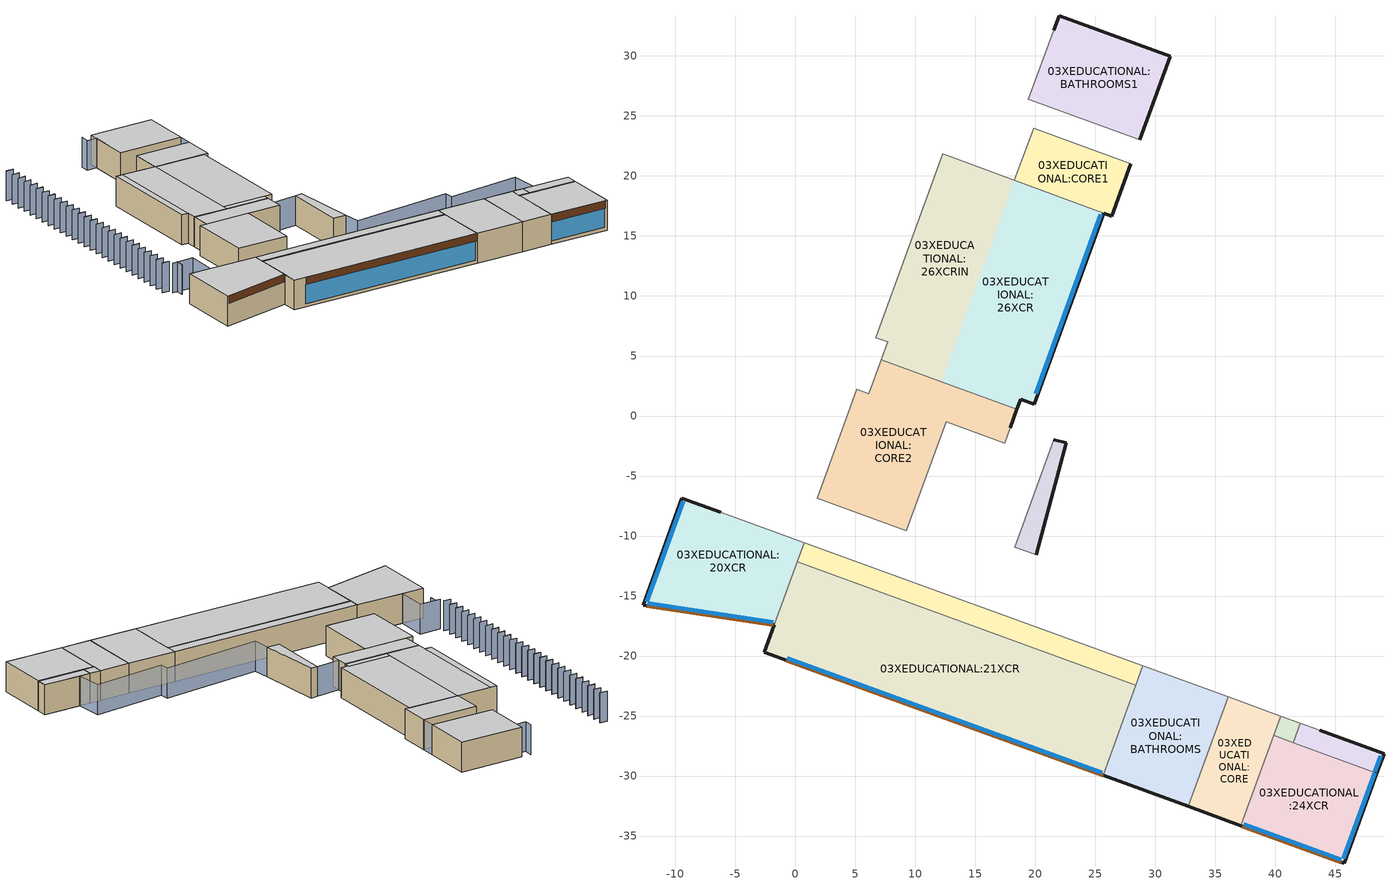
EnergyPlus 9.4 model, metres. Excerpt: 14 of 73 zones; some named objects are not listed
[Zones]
03XEDUCATIONAL:BATHROOMS1
 floor to 02XED:BATHROOMS1 (0_IntFloor): 28.69,23.01 19.44,26.38 22,33.35 31.23,29.99 z14.82
 wall outside (0_ExtWall 5cm MineralWool - Int Insulation): 28.69,23.01 31.23,29.99 22,33.35 21.56,32.14 z14.82:19.27
 wall adiabatic (0_IntPartition 20cm concrete): 21.56,32.14 19.44,26.38 28.69,23.01 z14.82:19.27
 ceiling to 04XEDUCATIONAL:BATHROOMS1 (0_IntFloor_Reversed): 19.44,26.38 28.69,23.01 31.23,29.99 22,33.35 z19.27
03XEDUCATIONAL:CORE1
 floor to 02XED:CORE1 (0_IntFloor): 26.37,16.65 18.27,19.64 19.86,23.99 27.97,21.04 z14.82
 wall outside (0_ExtWall 5cm MineralWool - Int Insulation): 25.72,16.88 26.37,16.65 27.97,21.04 z14.82:19.27
 wall adiabatic (0_IntPartition 20cm concrete): 27.97,21.04 19.86,23.99 18.27,19.64 z14.82:19.27
 wall to 03XEDUCATIONAL:26XCR (0_SemiExposedWall MineralWool 5cm_Rev): 18.27,19.64 25.72,16.88 z14.82:19.27
 ceiling to 04XEDUCATIONAL:CORE1 (0_IntFloor_Reversed): 18.27,19.64 26.37,16.65 27.97,21.04 19.86,23.99 z19.27
03XEDUCATIONAL:26XCR
 floor to 02XED:19XCR (0_IntFloor): 19.93,0.98 18.79,1.4 24.58,17.31 25.72,16.88 z14.82; 18.48,0.55 12.16,2.85 18.27,19.64 24.58,17.31 z14.82
 wall outside (0_ExtWall 5cm MineralWool - Int Insulation): 18.48,0.55 18.79,1.4 19.93,0.98 25.72,16.88 z14.82:19.27
 wall to 03XEDUCATIONAL:CORE2 (0_SemiExposedWall MineralWool 5cm): 12.16,2.85 18.48,0.55 z14.82:19.27
 window (SHGC = 25 - 1003): 20.04,1.86 25.48,16.8 z15.21:18.11
 ceiling to 04XEDUCATIONAL:33XCR (0_IntFloor_Reversed): 12.16,2.85 18.48,0.55 18.79,1.4 12.47,3.7 z19.27; 12.47,3.7 19.93,0.98 25.72,16.88 18.27,19.64 z19.27
03XEDUCATIONAL:26XCRIN
 floor to 02XED:19XCR (0_IntFloor): 12.16,2.85 12.11,2.87 13.27,6.07 18.27,19.64 z14.82
 floor to 02XED:19XCRIN (0_IntFloor): 12.11,2.87 7.15,4.67 7.7,6.18 12.65,4.37 z14.82; 13.27,6.07 18.22,19.66 18.27,19.64 z14.82; 12.65,4.37 6.72,6.54 12.29,21.86 18.22,19.66 z14.82
 wall adiabatic (0_IntPartition 20cm concrete): 18.27,19.64 12.29,21.86 6.72,6.54 7.7,6.18 7.15,4.67 z14.82:19.27
 wall to 03XEDUCATIONAL:CORE2 (0_SemiExposedWall MineralWool 5cm): 7.15,4.67 12.16,2.85 z14.82:19.27
 ceiling to 04XEDUCATIONAL:33XCRIN (0_IntFloor_Reversed): 6.72,6.54 7.7,6.18 13.28,21.49 12.29,21.86 z19.27; 7.15,4.67 12.16,2.85 18.27,19.64 13.28,21.49 z19.27
03XEDUCATIONAL:CORE2
 floor to 02XED:CORE2 (0_IntFloor): 17.45,-2.27 12.57,-0.49 13.59,2.33 18.48,0.55 z14.82; 2.83,-7.21 1.84,-6.85 5.14,2.21 6.13,1.85 z14.82; 9.27,-9.56 2.83,-7.21 7.15,4.67 13.59,2.33 z14.82
 wall outside (0_ExtWall 5cm MineralWool - Int Insulation): 17.92,-0.98 18.48,0.55 z14.82:19.27
 wall adiabatic (0_IntPartition 20cm concrete): 7.15,4.67 6.13,1.85 5.14,2.21 1.84,-6.85 9.27,-9.56 12.57,-0.49 17.45,-2.27 17.92,-0.98 z14.82:19.27
 ceiling to 04XEDUCATIONAL:CORE2 (0_IntFloor_Reversed): 1.84,-6.85 9.27,-9.56 12.57,-0.49 5.14,2.21 z19.27; 6.13,1.85 17.45,-2.27 18.48,0.55 7.15,4.67 z19.27
03XEDUCATIONAL:CORE3
 floor to 02XED:CORE3 (0_IntFloor): 20.08,-11.58 18.29,-10.93 21.55,-1.96 22.58,-2.24 z14.82
 wall outside (0_ExtWall 5cm MineralWool - Int Insulation): 22.58,-2.24 21.55,-1.96 z14.82:19.27; 20.08,-11.58,14.83 22.58,-2.24,14.82 22.58,-2.24,19.27 20.08,-11.58,19.27
 wall adiabatic (0_IntPartition 20cm concrete): 21.55,-1.96 18.29,-10.93 20.08,-11.58 z14.82:19.27
 ceiling to 04XEDUCATIONAL:CORE3 (0_IntFloor_Reversed): 18.29,-10.93 20.08,-11.58 22.58,-2.24 21.55,-1.96 z19.27
03XEDUCATIONAL:CORE
 floor to 02XED:CORE (0_IntFloor): 37.14,-34.13 32.75,-32.53 36.07,-23.41 40.46,-25.01 z14.82
 wall outside (0_ExtWall 5cm MineralWool - Int Insulation): 32.75,-32.53 37.14,-34.13 z14.82:19.27
 wall to 03XEDUCATIONAL:24XCRIN (0_SemiExposedWall MineralWool 5cm_Rev): 39.88,-26.62 40.46,-25.01 z14.82:19.27
 wall adiabatic (0_IntPartition 20cm concrete): 40.46,-25.01 36.07,-23.41 z14.82:19.27
 wall to 03XEDUCATIONAL:BATHROOMS (0_IntPartition 20cm concrete): 36.07,-23.41 32.75,-32.53 z14.82:19.27
 wall to 03XEDUCATIONAL:24XCR (0_SemiExposedWall MineralWool 5cm_Rev): 37.14,-34.13 39.88,-26.62 z14.82:19.27
 ceiling to 04XEDUCATIONAL:CORE (0_IntFloor_Reversed): 32.75,-32.53 37.14,-34.13 40.46,-25.01 36.07,-23.41 z19.27
03XEDUCATIONAL:24XCRIN
 floor to 02XED:13XCRIN (0_IntFloor): 41.5,-27.21 39.88,-26.62 40.46,-25.01 42.08,-25.6 z14.82
 wall to 03XEDUCATIONAL:24XCR2 (0_IntPartition 20cm concrete): 41.5,-27.21 42.08,-25.6 z14.82:19.27
 wall adiabatic (0_IntPartition 20cm concrete): 42.08,-25.6 40.46,-25.01 z14.82:19.27
 wall to 03XEDUCATIONAL:24XCR (0_IntPartition 20cm concrete): 39.88,-26.62 41.5,-27.21 z14.82:19.27
 ceiling to 04XEDUCATIONAL:31XCRIN (0_IntFloor_Reversed): 39.91,-26.53 41.53,-27.12 42.08,-25.6 40.46,-25.01 z19.27
 ceiling to 04XEDUCATIONAL:31XCR (0_IntFloor_Reversed): 39.88,-26.62 41.5,-27.21 41.53,-27.12 39.91,-26.53 z19.27
03XEDUCATIONAL:BATHROOMS
 floor to 02XED:BATHROOMS (0_IntFloor): 32.75,-32.53 25.65,-29.95 28.97,-20.83 36.07,-23.41 z14.82
 wall outside (0_ExtWall 5cm MineralWool - Int Insulation): 25.65,-29.95 32.75,-32.53 z14.82:19.27
 wall to 03XEDUCATIONAL:21XCRIN (0_SemiExposedWall MineralWool 5cm_Rev): 28.97,-20.83 28.39,-22.43 z14.82:19.27
 wall adiabatic (0_IntPartition 20cm concrete): 36.07,-23.41 28.97,-20.83 z14.82:19.27
 wall to 03XEDUCATIONAL:21XCR (0_SemiExposedWall MineralWool 5cm_Rev): 28.39,-22.43 25.65,-29.95 z14.82:19.27
 ceiling to 04XEDUCATIONAL:BATHROOMS (0_IntFloor_Reversed): 25.65,-29.95 32.75,-32.53 36.07,-23.41 28.97,-20.83 z19.27
03XEDUCATIONAL:24XCR
 floor to 02XED:13XCR (0_IntFloor): 45.74,-37.26 37.14,-34.13 39.88,-26.62 48.48,-29.74 z14.82
 wall outside (0_ExtWall 5cm MineralWool - Int Insulation): 37.14,-34.13 45.74,-37.26 48.48,-29.74 z14.82:19.27
 wall to 03XEDUCATIONAL:24XCR2 (0_IntPartition 20cm concrete_Rev): 48.48,-29.74 41.5,-27.21 z14.82:19.27
 window (SHGC = 25 - 1003): 45.66,-36.9 48.27,-29.73 z15.21:18.1; 37.36,-34 45.52,-36.97 z15.21:18.11
 door (0_Ext Spandrel 5cm MineralWool - Int Insulation): 37.25,-34.17 45.48,-37.17 z18.16:19.26
 ceiling to 04XEDUCATIONAL:31XCR (0_IntFloor_Reversed): 37.14,-34.13 45.74,-37.26 48.48,-29.74 39.88,-26.62 z19.27
03XEDUCATIONAL:24XCR2
 floor to 02XED:13XCR2 (0_IntFloor): 48.48,-29.74 41.5,-27.21 42.08,-25.6 49.06,-28.14 z14.82
 wall outside (0_ExtWall 5cm MineralWool - Int Insulation): 48.48,-29.74 49.06,-28.14 43.7,-26.19 z14.82:19.27
 wall adiabatic (0_IntPartition 20cm concrete): 43.7,-26.19 42.08,-25.6 z14.82:19.27
 window (SHGC = 25 - 1003): 48.3,-29.63 48.78,-28.31 z15.21:18.1
 ceiling to 04XEDUCATIONAL:31XCR2 (0_IntFloor_Reversed): 41.53,-27.12 48.51,-29.66 49.06,-28.14 42.08,-25.6 z19.27
 ceiling to 04XEDUCATIONAL:31XCR (0_IntFloor_Reversed): 41.5,-27.21 48.48,-29.74 48.51,-29.66 41.53,-27.12 z19.27
03XEDUCATIONAL:21XCRIN
 floor to 02XED:15XCRIN (0_IntFloor): 28.39,-22.43 0.15,-12.16 0.74,-10.55 28.97,-20.83 z14.82
 wall adiabatic (0_IntPartition 20cm concrete): 28.97,-20.83 0.74,-10.55 z14.82:19.27
 wall to 03XEDUCATIONAL:20XCR (0_IntPartition 20cm concrete): 0.74,-10.55 0.15,-12.16 z14.82:19.27
 wall to 03XEDUCATIONAL:21XCR (0_IntPartition 20cm concrete): 0.15,-12.16 28.39,-22.43 z14.82:19.27
 ceiling to 04XEDUCATIONAL:28XCRIN (0_IntFloor_Reversed): 0.18,-12.07 28.42,-22.35 28.97,-20.83 0.74,-10.55 z19.27
 ceiling to 04XEDUCATIONAL:28XCR (0_IntFloor_Reversed): 0.15,-12.16 28.39,-22.43 28.42,-22.35 0.18,-12.07 z19.27
03XEDUCATIONAL:20XCR
 floor to 02XED:17XCR (0_IntFloor): -1.75,-17.39 -12.68,-15.76 -9.44,-6.85 0.74,-10.55 z14.82
 wall outside (0_ExtWall 5cm MineralWool - Int Insulation): -6.19,-8.03 -9.44,-6.85 -12.68,-15.76 -1.75,-17.39 z14.82:19.27
 wall to 03XEDUCATIONAL:21XCR (0_IntPartition 20cm concrete_Rev): -1.75,-17.39 0.15,-12.16 z14.82:19.27
 wall adiabatic (0_IntPartition 20cm concrete): 0.74,-10.55 -6.19,-8.03 z14.82:19.27
 window (SHGC = 25 - 1003): -9.32,-7.11 -12.37,-15.49 / -12.29,-15.62 -1.84,-17.17 z15.21:18.11
 door (0_Ext Spandrel 5cm MineralWool - Int Insulation): -12.36,-15.81 -1.82,-17.38 z18.16:19.26
 ceiling to 04XEDUCATIONAL:27XCR (0_IntFloor_Reversed): -12.68,-15.76 -1.75,-17.39 0.74,-10.55 -9.44,-6.85 z19.27
03XEDUCATIONAL:21XCR
 floor to 02XED:15XCR (0_IntFloor): 25.65,-29.95 -2.58,-19.67 0.15,-12.16 28.39,-22.43 z14.82
 wall outside (0_ExtWall 5cm MineralWool - Int Insulation): -1.75,-17.39 -2.58,-19.67 25.65,-29.95 z14.82:19.27
 window (SHGC = 25 - 1003): -0.65,-20.17 25.57,-29.71 z15.21:18.11
 door (0_Ext Spandrel 5cm MineralWool - Int Insulation): -0.76,-20.34 25.65,-29.95 z18.16:19.26
 ceiling to 04XEDUCATIONAL:28XCR (0_IntFloor_Reversed): -2.58,-19.67 25.65,-29.95 28.39,-22.43 0.15,-12.16 z19.27
shading: 44.75,-22.3 34.02,-19.43 / 34.02,-19.43 34.37,-18.15 / 34.37,-18.15 19.4,-14.13 / 19.4,-14.13 20.08,-11.58 z14.83:19.27; 43.7,-26.19 44.75,-22.3 / 21.55,-1.96 17.92,-0.98 / -7.75,-2.65 -4.65,-3.78 / -4.65,-3.78 -6.19,-8.03 / 27.97,21.04 28.69,23.01 / 21.56,32.14 20.1,32.66 / 20.1,32.66 20.55,33.88 / 4.77,35.13 5.84,34.75 / -0.36,21.03 0.7,20.65 / -7.04,-2.91 -7.43,-3.97 / -7.38,-3.99 -6.99,-2.93 / 1.18,25.26 2.24,24.88 / 4.31,30.56 3.25,30.95 / -3.38,9.42 -4.44,9.8 / 1.69,26.67 2.76,26.29 / -2.41,15.4 -1.35,15.01 / 5.85,34.79 4.79,35.18 / 5.34,33.39 4.28,33.77 / 4.26,33.72 5.32,33.34 / 3.75,32.31 4.81,31.92 / 3.29,27.74 2.22,28.13 / 2.21,28.08 3.27,27.69 / 1.75,23.51 0.69,23.9 / 0.72,20.69 -0.34,21.08 / -0.87,19.62 0.19,19.24 / -0.31,17.88 -1.37,18.26 / -1.38,18.22 -0.32,17.83 / -0.82,16.47 -1.88,16.85 / -2.92,13.99 -1.86,13.6 / -3.44,12.58 -2.37,12.19 / -3.95,11.17 -2.89,10.78 / -4.41,6.6 -5.47,6.99 / -6,5.53 -4.94,5.14 / -5.44,3.78 -6.5,4.17 / -6.46,0.96 -7.52,1.35 / -7.54,1.3 -6.48,0.91 / -8.05,-0.11 -6.99,-0.5 / -7.49,-1.86 -8.55,-1.47 / -8.57,-1.52 -7.5,-1.9 / 2.26,24.92 1.2,25.31 / 1.23,22.1 0.17,22.49 / 0.16,22.44 1.22,22.06 / -1.33,15.06 -2.39,15.44 / -5.95,2.36 -7.01,2.75 / 3.8,29.15 2.74,29.54 / -3.9,8.01 -4.96,8.4 / -2.87,10.83 -3.93,11.21 / -4.97,8.35 -3.91,7.96 / 4.83,31.97 3.76,32.36 / 0.67,23.85 1.73,23.47 / -4.46,9.76 -3.4,9.37 / -2.36,12.24 -3.42,12.62 / -4.92,5.19 -5.98,5.58 / -6.51,4.12 -5.45,3.73 / -6.97,-0.45 -8.04,-0.06 / 2.72,29.49 3.78,29.1 / 0.21,19.29 -0.85,19.67 / -1.9,16.81 -0.84,16.42 z14.82:19.27
[Site:Location]
1 (01-01:31-12)  (01-01:31-12): Latitude=31.23; Longitude=34.78; Time Zone=2; Elevation {m}=280
[Site:GroundTemperature:BuildingSurface]
18, 18, 18, 18, 18, 18, 18, 18, 18, 18, 18, 18
[Site:GroundTemperature:Deep]
18, 18, 18, 18, 18, 18, 18, 18, 18, 18, 18, 18
[Site:GroundTemperature:Shallow]
18, 18, 18, 18, 18, 18, 18, 18, 18, 18, 18, 18
[Site:GroundTemperature:FCfactorMethod]
January FCfactorMethod ground temperature {C}=18.44; Februry FCfactorMethod ground temperature {C}=15.24; March FCfactorMethod ground temperature {C}=13.28; April FCfactorMethod ground temperature {C}=12.69; May FCfactorMethod ground temperature {C}=13.86; June FCfactorMethod ground temperature {C}=16.52; July FCfactorMethod ground temperature {C}=19.81; August FCfactorMethod ground temperature {C}=23.04; September FCfactorMethod ground temperature {C}=25.2; October FCfactorMethod ground temperature {C}=25.71; November FCfactorMethod ground temperature {C}=24.46; December FCfactorMethod ground temperature {C}=21.85
[Site:GroundReflectance]
0.2, 0.2, 0.2, 0.2, 0.2, 0.2, 0.2, 0.2, 0.2, 0.2, 0.2, 0.2
[Site:GroundReflectance:SnowModifier]
2, 2
[SizingPeriod:DesignDay] Day of Month=15; Day Type -- used for schedules=SummerDesignDay; Humidity Condition Type=WetBulb; Barometric Pressure {N/M**2}=98006.2; Wind Speed {m/s}=0; Wind Direction {Degrees N=0, S=180}=0; Rain Indicator=No; Snow on ground indicator=No; Daylight Savings Time Indicator=No; Solar Model Indicator=ASHRAEClearSky; Clearness {0.0 to 1.2}=0.98
Name | Month | Maximum Dry-Bulb Temperature {C} | Daily Dry-Bulb Temperature Range {C} | Wetbulb at Maximum Dry-Bulb{C}
Summer Design Day in 1 (01-01:31-12) Jun | 6 | 37.5 | 14.2 | 18.7
Summer Design Day in 1 (01-01:31-12) Jul | 7 | 36.5 | 12.9 | 20.9
Summer Design Day in 1 (01-01:31-12) Aug | 8 | 35.1 | 11.5 | 22.5
Summer Design Day in 1 (01-01:31-12) Sep | 9 | 36.2 | 12 | 20.1
[Building]
Education: North Axis=0; Terrain=Suburbs; Loads Convergence Tolerance=.04; Temperature Convergence Tolerance=.4; Solar Distribution=FullExterior; Maximum number of warmup days=25; Minimum number of warmup days=6
[Construction]
0_ExtWall 5cm MineralWool - Int Insulation: _1045_Cemented Plaster_2.2_.02, _1045_RegularConcrete_1.1.1_.2, _1045 Mineral Wool 12_14.6_.05, _1045 Gypsum Board_3.3_.0125
0_IntPartition 20cm concrete; 0_IntPartition 20cm concrete_Rev: _1045_IntTiah_Cement Lime Plaster_2.1_.015, _1045_RegularConcrete_1.1.1_.2, _1045_IntTiah_Cement Lime Plaster_2.1_.015
0_IntFloor_Reversed: _1045_IntTiah_Cement Lime Plaster_2.1_.02, _1045_RegularConcrete_1.1.1_.2, _1045 Sand and gravel_10.1_.08, _1045_Cemented Plaster_2.2_.02, _1045 Ceramic porcelain_12.1_.02
0_IntFloor: _1045 Ceramic porcelain_12.1_.02, _1045_Cemented Plaster_2.2_.02, _1045 Sand and gravel_10.1_.08, _1045_RegularConcrete_1.1.1_.2, _1045_IntTiah_Cement Lime Plaster_2.1_.02
0_SemiExposedWall MineralWool 5cm: _1045 Gypsum Board_3.3_.2, _1045 Mineral Wool 12_14.6_.05, _1045_RegularConcrete_1.1.1_.2, _1045_IntTiah_Cement Lime Plaster_2.1_.015
0_SemiExposedWall MineralWool 5cm_Rev: _1045_IntTiah_Cement Lime Plaster_2.1_.015, _1045_RegularConcrete_1.1.1_.2, _1045 Mineral Wool 12_14.6_.05, _1045 Gypsum Board_3.3_.2
0_Ext Spandrel 5cm MineralWool - Int Insulation: _1045 Regular Glass_6.1_.01, _1045 Mineral Wool 12_14.6_.05, _1045 Gypsum Board_3.3_.0125
SHGC = 25 - 1003: Simple SHGC = 25 - 1003
SHGC = 25 - 2003: Simple SHGC = 25 - 1003, 20034
[WindowMaterial:Shade]
20034: Solar transmittance=0.05; Solar reflectance=0.1; Visible transmittance=0.05; Visible reflectance=0.1; IR Thermal emissivity=.9; IR Thermal transmittance=0; Thickness {m}=.003; Conductivity {W/m-K}=.1; Shade-to-glass distance=.05; Shade top opening multiplier=1; Shade bottom opening multiplier=1; Shade left-side opening multiplier=0; Shade right-side opening multiplier=0; Air-flow permeability=0
[Material] Thermal Emittance=.9
Name | Roughness | Thickness {m} | Conductivity {w/m-K} | Density {kg/m3} | Specific Heat {J/kg-K} | Solar Absorptance | Visible Absorptance
_1045_Cemented Plaster_2.2_.02 | Rough | .02 | 1 | 1800 | 1000 | .4 | .4
_1045_RegularConcrete_1.1.1_.2 | MediumRough | .2 | 2 | 2400 | 1000 | .4 | .4
_1045 Sand and gravel_10.1_.08 | Rough | .08 | 2 | 1950 | 1045 | .4 | .4
_1045_IntTiah_Cement Lime Plaster_2.1_.015 | Smooth | .015 | .8 | 1600 | 1000 | .4 | .4
_1045 Mineral Wool 12_14.6_.05 | Rough | .05 | .036 | 12 | 1030 | .4 | .4
_1045 Gypsum Board_3.3_.0125 | Smooth | .0125 | .25 | 800 | 1000 | .4 | .4
_1045_IntTiah_Cement Lime Plaster_2.1_.02 | Smooth | .02 | .8 | 1600 | 1000 | .4 | .4
_1045 Ceramic porcelain_12.1_.02 | Smooth | .02 | 1.3 | 2300 | 840 | .4 | .4
_1045 Gypsum Board_3.3_.2 | Smooth | .2 | .25 | 800 | 1000 | .4 | .4
_1045 Regular Glass_6.1_.01 | VerySmooth | .01 | 1 | 2500 | 750 | .6 | .6
[WindowMaterial:SimpleGlazingSystem]
Simple SHGC = 25 - 1003: U-value W/m2/K=1.3; Solar Heat Gain Coefficient=.25; Visible Transmittance=.5
[WindowShadingControl] Shading type=InteriorShade; Name of glazed construction with shading=SHGC = 25 - 2003; Shading control type=OnIfHighGlare; Shading control is scheduled=No; Glare control is active=Yes; Type of slat angle control=FixedSlatAngle; Setpoint 2=0; Multiple Surface Control Type=Group
Name | Zone | Fenestration Surface 1 | Fenestration Surface 2
81003 | 03XEDUCATIONAL:26XCR | 03XEDUCATIONAL:26XCR_Wall_2_0_0_0_0_0_Win
91003 | 03XEDUCATIONAL:24XCR2 | 03XEDUCATIONAL:24XCR2_Wall_2_0_0_0_0_0_Win
101003 | 03XEDUCATIONAL:24XCR | 03XEDUCATIONAL:24XCR_Wall_2_0_0_0_0_0_Win | 03XEDUCATIONAL:24XCR_Wall_6_0_0_1_0_0_Win
111003 | 03XEDUCATIONAL:21XCR | 03XEDUCATIONAL:21XCR_Wall_6_0_0_1_0_0_Win
121003 | 03XEDUCATIONAL:20XCR | 03XEDUCATIONAL:20XCR_Wall_5_0_0_0_0_0_Win | 03XEDUCATIONAL:20XCR_Wall_6_0_0_1_0_0_Win
[Zone] Relative North (to building)=0; Zone Type=1; Zone multiplier=1; Zone inside convection algorithm=TARP
Name | Zone volume | Floor Area | Part Of Total Floor Area
03XEDUCATIONAL:BATHROOMS1 | 324.9025 | 73.0118 | No
03XEDUCATIONAL:CORE1 | 178.9768 | 40.2195 | No
03XEDUCATIONAL:26XCRIN | 500.092 | 112.3802 | Yes
03XEDUCATIONAL:26XCR | 625.7915 | 140.6273 | Yes
03XEDUCATIONAL:CORE2 | 500.1132 | 112.385 | No
03XEDUCATIONAL:CORE3 | 63.351 | 14.2362 | No
03XEDUCATIONAL:CORE | 202.1237 | 45.4211 | No
03XEDUCATIONAL:24XCRIN | 13.1274 | 2.95 | Yes
03XEDUCATIONAL:24XCR2 | 56.4996 | 12.6965 | Yes
03XEDUCATIONAL:24XCR | 325.74 | 73.2 | Yes
03XEDUCATIONAL:21XCRIN | 228.6655 | 51.3855 | Yes
03XEDUCATIONAL:BATHROOMS | 326.1124 | 73.2837 | No
03XEDUCATIONAL:21XCR | 1069.78 | 240.4 | Yes
03XEDUCATIONAL:20XCR | 403.7811 | 90.7373 | Yes
[ZoneInfiltration:DesignFlowRate] Infiltration SCHEDULE=On 24/7; Design Volume Flow Rate calculation method=Flow/zone; Constant Term Coefficient=1; Temperature Term Coefficient=0; Velocity Term Coefficient=0; Velocity Squared Term Coefficient=0
Name | Zone | Design Volume Flow Rate (m3/s)
03XEDUCATIONAL:BATHROOMS1 Infiltration | 03XEDUCATIONAL:BATHROOMS1 | .090251
03XEDUCATIONAL:CORE1 Infiltration | 03XEDUCATIONAL:CORE1 | .049716
03XEDUCATIONAL:26XCRIN Infiltration | 03XEDUCATIONAL:26XCRIN | .138914
03XEDUCATIONAL:26XCR Infiltration | 03XEDUCATIONAL:26XCR | .173831
03XEDUCATIONAL:CORE2 Infiltration | 03XEDUCATIONAL:CORE2 | .13892
03XEDUCATIONAL:CORE3 Infiltration | 03XEDUCATIONAL:CORE3 | .017598
03XEDUCATIONAL:CORE Infiltration | 03XEDUCATIONAL:CORE | .056145
03XEDUCATIONAL:24XCRIN Infiltration | 03XEDUCATIONAL:24XCRIN | .003647
03XEDUCATIONAL:24XCR2 Infiltration | 03XEDUCATIONAL:24XCR2 | .015694
03XEDUCATIONAL:24XCR Infiltration | 03XEDUCATIONAL:24XCR | .090483
03XEDUCATIONAL:21XCRIN Infiltration | 03XEDUCATIONAL:21XCRIN | .063518
03XEDUCATIONAL:BATHROOMS Infiltration | 03XEDUCATIONAL:BATHROOMS | .090587
03XEDUCATIONAL:21XCR Infiltration | 03XEDUCATIONAL:21XCR | .297161
03XEDUCATIONAL:20XCR Infiltration | 03XEDUCATIONAL:20XCR | .112161
[PEOPLE] Number of People SCHEDULE=0_Baseline Office Occupency Schedule; Number of People Calculation Method=People/Area; People per Zone Floor Area=.12; radiant fraction=.3; User Specified Sensible Fraction=AutoCalculate; CO2 generation rate per unit of activity level (units m3/s-W=3.82e-08; Enable ASHRAE 55 comfort warnings=No; MRT Calculation Type=ZoneAveraged; Work Efficiency SCHEDULE Name (0.0-1.0,real)=Work efficiency; Clothing Insulation Calculation Method=ClothingInsulationSchedule; Air Velocity SCHEDULE Name (units m/s, real)=Default Air Velocity for Comfort Calculations
Name | Zone | Activity level SCHEDULE Name (units W/person, real) | Clothing Insulation SCHEDULE Name (real)
People 03XEDUCATIONAL:26XCRIN | 03XEDUCATIONAL:26XCRIN | Activity Schedule 23096 | Clothing Schedule 23096
People 03XEDUCATIONAL:26XCR | 03XEDUCATIONAL:26XCR | Activity Schedule 23105 | Clothing Schedule 23105
People 03XEDUCATIONAL:24XCRIN | 03XEDUCATIONAL:24XCRIN | Activity Schedule 23152 | Clothing Schedule 23152
People 03XEDUCATIONAL:24XCR2 | 03XEDUCATIONAL:24XCR2 | Activity Schedule 23159 | Clothing Schedule 23159
People 03XEDUCATIONAL:24XCR | 03XEDUCATIONAL:24XCR | Activity Schedule 23167 | Clothing Schedule 23167
People 03XEDUCATIONAL:21XCRIN | 03XEDUCATIONAL:21XCRIN | Activity Schedule 23175 | Clothing Schedule 23175
People 03XEDUCATIONAL:21XCR | 03XEDUCATIONAL:21XCR | Activity Schedule 23190 | Clothing Schedule 23190
People 03XEDUCATIONAL:20XCR | 03XEDUCATIONAL:20XCR | Activity Schedule 23198 | Clothing Schedule 23198
[Lights] Lighting SCHEDULE=0_Baseline Office Lighting Schedule; Design Level calculation method=Watts/Area; Watts per Zone Area {W/m2}=7.5; Return Air Fraction=0; Radiant fraction=.72; Fraction Visible=.18; Fraction Replaceable=1
Name | Zone | LightsEndUseKey
03XEDUCATIONAL:26XCRIN General lighting | 03XEDUCATIONAL:26XCRIN | ELECTRIC EQUIPMENT#03XEDUCATIONAL:26XCRIN#GeneralLights
03XEDUCATIONAL:26XCR General lighting | 03XEDUCATIONAL:26XCR | ELECTRIC EQUIPMENT#03XEDUCATIONAL:26XCR#GeneralLights
03XEDUCATIONAL:24XCRIN General lighting | 03XEDUCATIONAL:24XCRIN | ELECTRIC EQUIPMENT#03XEDUCATIONAL:24XCRIN#GeneralLights
03XEDUCATIONAL:24XCR2 General lighting | 03XEDUCATIONAL:24XCR2 | ELECTRIC EQUIPMENT#03XEDUCATIONAL:24XCR2#GeneralLights
03XEDUCATIONAL:24XCR General lighting | 03XEDUCATIONAL:24XCR | ELECTRIC EQUIPMENT#03XEDUCATIONAL:24XCR#GeneralLights
03XEDUCATIONAL:21XCRIN General lighting | 03XEDUCATIONAL:21XCRIN | ELECTRIC EQUIPMENT#03XEDUCATIONAL:21XCRIN#GeneralLights
03XEDUCATIONAL:21XCR General lighting | 03XEDUCATIONAL:21XCR | ELECTRIC EQUIPMENT#03XEDUCATIONAL:21XCR#GeneralLights
03XEDUCATIONAL:20XCR General lighting | 03XEDUCATIONAL:20XCR | ELECTRIC EQUIPMENT#03XEDUCATIONAL:20XCR#GeneralLights
[OtherEquipment] Fuel Type=Electricity; Design Level calculation method=Watts/Area; Latent fraction=0; Radiant fraction=.2; Fraction Lost=0; Carbon Dioxide Generation Rate=0; End-use category=General
Name | Zone | Equipment SCHEDULE | Watts per Zone Area {watts/m2}
03XEDUCATIONAL:26XCRIN Computing gain | 03XEDUCATIONAL:26XCRIN | 0_Baseline Office Non Fixed Equipment Schedule | 8
03XEDUCATIONAL:26XCRIN Equipment gain | 03XEDUCATIONAL:26XCRIN | 0_Baseline Office Fixed Equipment Schedule | .4
03XEDUCATIONAL:26XCR Computing gain | 03XEDUCATIONAL:26XCR | 0_Baseline Office Non Fixed Equipment Schedule | 8
03XEDUCATIONAL:26XCR Equipment gain | 03XEDUCATIONAL:26XCR | 0_Baseline Office Fixed Equipment Schedule | .4
03XEDUCATIONAL:24XCRIN Computing gain | 03XEDUCATIONAL:24XCRIN | 0_Baseline Office Non Fixed Equipment Schedule | 8
03XEDUCATIONAL:24XCRIN Equipment gain | 03XEDUCATIONAL:24XCRIN | 0_Baseline Office Fixed Equipment Schedule | .4
03XEDUCATIONAL:24XCR2 Computing gain | 03XEDUCATIONAL:24XCR2 | 0_Baseline Office Non Fixed Equipment Schedule | 8
03XEDUCATIONAL:24XCR2 Equipment gain | 03XEDUCATIONAL:24XCR2 | 0_Baseline Office Fixed Equipment Schedule | .4
03XEDUCATIONAL:24XCR Computing gain | 03XEDUCATIONAL:24XCR | 0_Baseline Office Non Fixed Equipment Schedule | 8
03XEDUCATIONAL:24XCR Equipment gain | 03XEDUCATIONAL:24XCR | 0_Baseline Office Fixed Equipment Schedule | .4
03XEDUCATIONAL:21XCRIN Computing gain | 03XEDUCATIONAL:21XCRIN | 0_Baseline Office Non Fixed Equipment Schedule | 8
03XEDUCATIONAL:21XCRIN Equipment gain | 03XEDUCATIONAL:21XCRIN | 0_Baseline Office Fixed Equipment Schedule | .4
03XEDUCATIONAL:21XCR Computing gain | 03XEDUCATIONAL:21XCR | 0_Baseline Office Non Fixed Equipment Schedule | 8
03XEDUCATIONAL:21XCR Equipment gain | 03XEDUCATIONAL:21XCR | 0_Baseline Office Fixed Equipment Schedule | .4
03XEDUCATIONAL:20XCR Computing gain | 03XEDUCATIONAL:20XCR | 0_Baseline Office Non Fixed Equipment Schedule | 8
03XEDUCATIONAL:20XCR Equipment gain | 03XEDUCATIONAL:20XCR | 0_Baseline Office Fixed Equipment Schedule | .4
[Daylighting:Controls] Daylighting Method=SplitFlux; Availability Schedule=On; Lighting Control Type=Stepped; Number of Stepped Control Steps=1; Probability Lighting will be Reset When Needed in Manual Stepped Control=1; Glare Calculation Azimuth Angle of View Direction Clockwise from Zone y-Axis=0; Maximum Allowable Discomfort Glare Index=22; DElight Gridding Resolution=1; Fraction of Zone Controlled by Reference Point 1=.7; Illuminance Setpoint at Reference Point 1 {lux}=500; Fraction of Zone Controlled by Reference Point 2=.3; Illuminance Setpoint at Reference Point 2 {lux}=500
Name | Zone | Glare Calculation Daylighting Reference Point | Daylighting Reference Point 1 | Daylighting Reference Point 2
03XEDUCATIONAL:26XCR | 03XEDUCATIONAL:26XCR | 03XEDUCATIONAL:26XCR Ref Point 1 | 03XEDUCATIONAL:26XCR Ref Point 1 | 03XEDUCATIONAL:26XCR Ref Point 2
03XEDUCATIONAL:24XCR2 | 03XEDUCATIONAL:24XCR2 | 03XEDUCATIONAL:24XCR2 Ref Point 1 | 03XEDUCATIONAL:24XCR2 Ref Point 1 | 03XEDUCATIONAL:24XCR2 Ref Point 2
03XEDUCATIONAL:24XCR | 03XEDUCATIONAL:24XCR | 03XEDUCATIONAL:24XCR Ref Point 1 | 03XEDUCATIONAL:24XCR Ref Point 1 | 03XEDUCATIONAL:24XCR Ref Point 2
03XEDUCATIONAL:21XCR | 03XEDUCATIONAL:21XCR | 03XEDUCATIONAL:21XCR Ref Point 1 | 03XEDUCATIONAL:21XCR Ref Point 1 | 03XEDUCATIONAL:21XCR Ref Point 2
03XEDUCATIONAL:20XCR | 03XEDUCATIONAL:20XCR | 03XEDUCATIONAL:20XCR Ref Point 1 | 03XEDUCATIONAL:20XCR Ref Point 1 | 03XEDUCATIONAL:20XCR Ref Point 2
[ZoneVentilation:DesignFlowRate] Natural Ventilation SCHEDULE=Office_OpenOff_Occ; Design Volume Flow Rate calculation method=Flow/zone; Vent type - no fan energy=NATURAL; Pressure rise (Pa)=0; Total efficiency (0-1)=1; Constant Term Coefficient=1; Temperature Term Coefficient=0; Velocity Term Coefficient=0; Velocity Squared Term Coefficient=0; Minimum indoor temperature (degC)=-100; Maximum Indoor Temperature {C}=100; Max temperature difference for operation=0; Minimum outdoor Temperature (degC)=-100; Maximum outdoor Temperature {C}=100; Maximum WindSpeed {m/s}=40
Name | Zone | Natural ventilation rate (m3/s)
03XEDUCATIONAL:24XCR2 Nat Vent | 03XEDUCATIONAL:24XCR2 | .031389
03XEDUCATIONAL:24XCR Nat Vent | 03XEDUCATIONAL:24XCR | .180967
03XEDUCATIONAL:20XCR Nat Vent | 03XEDUCATIONAL:20XCR | .224323
[Sizing:Zone] Zone Cooling Design Supply Air Temperature Input Method=SupplyAirTemperature; Zone Cooling Design Supply Air Temperature (C)=12; Zone Cooling Design Supply Air Temperature Difference=0; Zone Heating Design Supply Air Temperature Input Method=SupplyAirTemperature; Zone Heating Design Supply Air Temperature (C)=35; Zone Heating Design Supply Air Temperature Difference=0; Zone Cooling Design Supply Air Humidity Ratio (kgWater/kgDryAir)=.008; Zone Heating Design Supply Air Humidity Ratio (kgWater/kgDryAir)=.016; Zone Heating Sizing Factor=1.25; Zone Cooling Sizing Factor=1.15; Cooling Design Air Flow Method=DesignDay; Cooling Minimum Air Flow Fraction=0; Heating Design Air Flow Method=DesignDay
Name | Design Specification Zone Air Distribution Object
03XEDUCATIONAL:BATHROOMS1 | 03XEDUCATIONAL:BATHROOMS1
03XEDUCATIONAL:CORE1 | 03XEDUCATIONAL:CORE1
03XEDUCATIONAL:26XCRIN | 03XEDUCATIONAL:26XCRIN
03XEDUCATIONAL:26XCR | 03XEDUCATIONAL:26XCR
03XEDUCATIONAL:CORE2 | 03XEDUCATIONAL:CORE2
03XEDUCATIONAL:CORE3 | 03XEDUCATIONAL:CORE3
03XEDUCATIONAL:CORE | 03XEDUCATIONAL:CORE
03XEDUCATIONAL:24XCRIN | 03XEDUCATIONAL:24XCRIN
03XEDUCATIONAL:24XCR2 | 03XEDUCATIONAL:24XCR2
03XEDUCATIONAL:24XCR | 03XEDUCATIONAL:24XCR
03XEDUCATIONAL:21XCRIN | 03XEDUCATIONAL:21XCRIN
03XEDUCATIONAL:BATHROOMS | 03XEDUCATIONAL:BATHROOMS
03XEDUCATIONAL:21XCR | 03XEDUCATIONAL:21XCR
03XEDUCATIONAL:20XCR | 03XEDUCATIONAL:20XCR
[DesignSpecification:ZoneAirDistribution] Zone Air Distribution Effectiveness in Cooling Mode (dimensionless)=1; Zone Air Distribution Effectiveness in Heating Mode (dimensionless)=1
03XEDUCATIONAL:BATHROOMS1; 03XEDUCATIONAL:CORE1; 03XEDUCATIONAL:26XCRIN; 03XEDUCATIONAL:26XCR; 03XEDUCATIONAL:CORE2; 03XEDUCATIONAL:CORE3; 03XEDUCATIONAL:CORE; 03XEDUCATIONAL:24XCRIN; 03XEDUCATIONAL:24XCR2; 03XEDUCATIONAL:24XCR; 03XEDUCATIONAL:21XCRIN; 03XEDUCATIONAL:BATHROOMS; 03XEDUCATIONAL:21XCR; 03XEDUCATIONAL:20XCR
[ZoneControl:Thermostat]
03XEDUCATIONAL:BATHROOMS1 Thermostat: 03XEDUCATIONAL:BATHROOMS1, Zone Control Type Sched, ThermostatSetpoint:DualSetpoint, Dual Setpoint - Zone 03XEDUCATIONAL:BATHROOMS1
03XEDUCATIONAL:CORE1 Thermostat: 03XEDUCATIONAL:CORE1, Zone Control Type Sched, ThermostatSetpoint:DualSetpoint, Dual Setpoint - Zone 03XEDUCATIONAL:CORE1
03XEDUCATIONAL:26XCRIN Thermostat: 03XEDUCATIONAL:26XCRIN, Zone Control Type Sched, ThermostatSetpoint:DualSetpoint, Dual Setpoint - Zone 03XEDUCATIONAL:26XCRIN
03XEDUCATIONAL:26XCR Thermostat: 03XEDUCATIONAL:26XCR, Zone Control Type Sched, ThermostatSetpoint:DualSetpoint, Dual Setpoint - Zone 03XEDUCATIONAL:26XCR
03XEDUCATIONAL:CORE2 Thermostat: 03XEDUCATIONAL:CORE2, Zone Control Type Sched, ThermostatSetpoint:DualSetpoint, Dual Setpoint - Zone 03XEDUCATIONAL:CORE2
03XEDUCATIONAL:CORE3 Thermostat: 03XEDUCATIONAL:CORE3, Zone Control Type Sched, ThermostatSetpoint:DualSetpoint, Dual Setpoint - Zone 03XEDUCATIONAL:CORE3
03XEDUCATIONAL:CORE Thermostat: 03XEDUCATIONAL:CORE, Zone Control Type Sched, ThermostatSetpoint:DualSetpoint, Dual Setpoint - Zone 03XEDUCATIONAL:CORE
03XEDUCATIONAL:24XCRIN Thermostat: 03XEDUCATIONAL:24XCRIN, Zone Control Type Sched, ThermostatSetpoint:DualSetpoint, Dual Setpoint - Zone 03XEDUCATIONAL:24XCRIN
03XEDUCATIONAL:24XCR2 Thermostat: 03XEDUCATIONAL:24XCR2, Zone Control Type Sched, ThermostatSetpoint:DualSetpoint, Dual Setpoint - Zone 03XEDUCATIONAL:24XCR2
03XEDUCATIONAL:24XCR Thermostat: 03XEDUCATIONAL:24XCR, Zone Control Type Sched, ThermostatSetpoint:DualSetpoint, Dual Setpoint - Zone 03XEDUCATIONAL:24XCR
03XEDUCATIONAL:21XCRIN Thermostat: 03XEDUCATIONAL:21XCRIN, Zone Control Type Sched, ThermostatSetpoint:DualSetpoint, Dual Setpoint - Zone 03XEDUCATIONAL:21XCRIN
03XEDUCATIONAL:BATHROOMS Thermostat: 03XEDUCATIONAL:BATHROOMS, Zone Control Type Sched, ThermostatSetpoint:DualSetpoint, Dual Setpoint - Zone 03XEDUCATIONAL:BATHROOMS
03XEDUCATIONAL:21XCR Thermostat: 03XEDUCATIONAL:21XCR, Zone Control Type Sched, ThermostatSetpoint:DualSetpoint, Dual Setpoint - Zone 03XEDUCATIONAL:21XCR
03XEDUCATIONAL:20XCR Thermostat: 03XEDUCATIONAL:20XCR, Zone Control Type Sched, ThermostatSetpoint:DualSetpoint, Dual Setpoint - Zone 03XEDUCATIONAL:20XCR
[ThermostatSetpoint:DualSetpoint]
Dual Setpoint - Zone 03XEDUCATIONAL:BATHROOMS1: 03XEDUCATIONAL:BATHROOMS1 Heating Setpoint Schedule, 03XEDUCATIONAL:BATHROOMS1 Cooling SP Sch
Dual Setpoint - Zone 03XEDUCATIONAL:CORE1: 03XEDUCATIONAL:CORE1 Heating Setpoint Schedule, 03XEDUCATIONAL:CORE1 Cooling SP Sch
Dual Setpoint - Zone 03XEDUCATIONAL:26XCRIN: 03XEDUCATIONAL:26XCRIN Heating Setpoint Schedule, 03XEDUCATIONAL:26XCRIN Cooling SP Sch
Dual Setpoint - Zone 03XEDUCATIONAL:26XCR: 03XEDUCATIONAL:26XCR Heating Setpoint Schedule, 03XEDUCATIONAL:26XCR Cooling SP Sch
Dual Setpoint - Zone 03XEDUCATIONAL:CORE2: 03XEDUCATIONAL:CORE2 Heating Setpoint Schedule, 03XEDUCATIONAL:CORE2 Cooling SP Sch
Dual Setpoint - Zone 03XEDUCATIONAL:CORE3: 03XEDUCATIONAL:CORE3 Heating Setpoint Schedule, 03XEDUCATIONAL:CORE3 Cooling SP Sch
Dual Setpoint - Zone 03XEDUCATIONAL:CORE: 03XEDUCATIONAL:CORE Heating Setpoint Schedule, 03XEDUCATIONAL:CORE Cooling SP Sch
Dual Setpoint - Zone 03XEDUCATIONAL:24XCRIN: 03XEDUCATIONAL:24XCRIN Heating Setpoint Schedule, 03XEDUCATIONAL:24XCRIN Cooling SP Sch
Dual Setpoint - Zone 03XEDUCATIONAL:24XCR2: 03XEDUCATIONAL:24XCR2 Heating Setpoint Schedule, 03XEDUCATIONAL:24XCR2 Cooling SP Sch
Dual Setpoint - Zone 03XEDUCATIONAL:24XCR: 03XEDUCATIONAL:24XCR Heating Setpoint Schedule, 03XEDUCATIONAL:24XCR Cooling SP Sch
Dual Setpoint - Zone 03XEDUCATIONAL:21XCRIN: 03XEDUCATIONAL:21XCRIN Heating Setpoint Schedule, 03XEDUCATIONAL:21XCRIN Cooling SP Sch
Dual Setpoint - Zone 03XEDUCATIONAL:BATHROOMS: 03XEDUCATIONAL:BATHROOMS Heating Setpoint Schedule, 03XEDUCATIONAL:BATHROOMS Cooling SP Sch
Dual Setpoint - Zone 03XEDUCATIONAL:21XCR: 03XEDUCATIONAL:21XCR Heating Setpoint Schedule, 03XEDUCATIONAL:21XCR Cooling SP Sch
Dual Setpoint - Zone 03XEDUCATIONAL:20XCR: 03XEDUCATIONAL:20XCR Heating Setpoint Schedule, 03XEDUCATIONAL:20XCR Cooling SP Sch
[Zone equipment]
03XEDUCATIONAL:BATHROOMS1: 03XEDUCATIONAL:BATHROOMS1 Ideal Loads Air
03XEDUCATIONAL:CORE1: 03XEDUCATIONAL:CORE1 Ideal Loads Air
03XEDUCATIONAL:26XCRIN: 03XEDUCATIONAL:26XCRIN Ideal Loads Air
03XEDUCATIONAL:26XCR: 03XEDUCATIONAL:26XCR Ideal Loads Air
03XEDUCATIONAL:CORE2: 03XEDUCATIONAL:CORE2 Ideal Loads Air
03XEDUCATIONAL:CORE3: 03XEDUCATIONAL:CORE3 Ideal Loads Air
03XEDUCATIONAL:CORE: 03XEDUCATIONAL:CORE Ideal Loads Air
03XEDUCATIONAL:24XCRIN: 03XEDUCATIONAL:24XCRIN Ideal Loads Air
03XEDUCATIONAL:24XCR2: 03XEDUCATIONAL:24XCR2 Ideal Loads Air
03XEDUCATIONAL:24XCR: 03XEDUCATIONAL:24XCR Ideal Loads Air
03XEDUCATIONAL:21XCRIN: 03XEDUCATIONAL:21XCRIN Ideal Loads Air
03XEDUCATIONAL:BATHROOMS: 03XEDUCATIONAL:BATHROOMS Ideal Loads Air
03XEDUCATIONAL:21XCR: 03XEDUCATIONAL:21XCR Ideal Loads Air
03XEDUCATIONAL:20XCR: 03XEDUCATIONAL:20XCR Ideal Loads Air
[Schedule:Compact]
On; On 24/7: Any Number, Through: 12/31, For: AllDays, Until: 24:00, 1
Work efficiency: Any Number, Through: 12/31, For: AllDays, Until: 24:00, 0
Office_OpenOff_Occ: Fraction, Through: 31 Dec, For: Weekdays SummerDesignDay, Until: 07:00, 0, Until: 08:00, 0.25, Until: 09:00, 0.5, Until: 12:00, 1, Until: 14:00, 0.75, Until: 17:00, 1, Until: 18:00, 0.5, Until: 19:00, 0.25, Until: 24:00, 0, For: Weekends, Until: 24:00, 0, For: Holidays, Until: 24:00, 0, For: WinterDesignDay AllOtherDays, Until: 24:00, 0
Default Air Velocity for Comfort Calculations: Any Number, Through: 12/31, For: AllDays, Until: 24:00, 0.137
0_Baseline Office Lighting Schedule: Fraction, Through: 31 Dec, For: AllDays, Until: 08:00, 0.0666, Until: 17:00, 1, Until: 24:00, 0.0666
0_Baseline Office Non Fixed Equipment Schedule: Fraction, Through: 31 Dec, For: Alldays, Until: 08:00, 0, Until: 17:00, 1, Until: 24:00, 0
0_Baseline Office Fixed Equipment Schedule: Fraction, Through: 31 Dec, For: AllDays, Until: 24:00, 1
0_Baseline Office Occupency Schedule: Fraction, Through: 31 Dec, For: AllDays, Until: 08:00, 0, Until: 17:00, 1, Until: 24:00, 0
Activity Schedule 23096; Activity Schedule 23105; Activity Schedule 23152; Activity Schedule 23159; Activity Schedule 23167; Activity Schedule 23175; Activity Schedule 23190; Activity Schedule 23198: Any Number, Through: 12/31, For: AllDays, Until: 24:00, 126
Clothing Schedule 23096; Clothing Schedule 23105; Clothing Schedule 23152; Clothing Schedule 23159; Clothing Schedule 23167; Clothing Schedule 23175; Clothing Schedule 23190; Clothing Schedule 23198: Any Number, Through: 4/1, For: AllDays, Until: 24:00, 1, Through: 9/30, For: AllDays, Until: 24:00, .5, Through: 12/31, For: AllDays, Until: 24:00, 1
03XEDUCATIONAL:BATHROOMS1 Heating Setpoint Schedule; 03XEDUCATIONAL:CORE1 Heating Setpoint Schedule; 03XEDUCATIONAL:CORE2 Heating Setpoint Schedule; 03XEDUCATIONAL:CORE3 Heating Setpoint Schedule; 03XEDUCATIONAL:CORE Heating Setpoint Schedule; 03XEDUCATIONAL:BATHROOMS Heating Setpoint Schedule: Temperature, Through: 31 March, For: AllDays, Until: 07:00, -50, Until: 18:00, 0, Until: 24:00, -50, Through: 31 Oct, For: AllDays, Until: 24:00, -50, Through: 31 December, For: AllDays, Until: 07:00, -50, Until: 18:00, 0, Until: 24:00, -50
03XEDUCATIONAL:BATHROOMS1 Cooling SP Sch; 03XEDUCATIONAL:CORE1 Cooling SP Sch; 03XEDUCATIONAL:CORE2 Cooling SP Sch; 03XEDUCATIONAL:CORE3 Cooling SP Sch; 03XEDUCATIONAL:CORE Cooling SP Sch; 03XEDUCATIONAL:BATHROOMS Cooling SP Sch: Temperature, Through: 31 March, For: AllDays, Until: 24:00, 100, Through: 31 October, For: AllDays, Until: 07:00, 30, Until: 18:00, 30, Until: 24:00, 30, Through: 31 December, For: AllDays, Until: 24:00, 100
03XEDUCATIONAL:26XCRIN Heating Setpoint Schedule; 03XEDUCATIONAL:26XCR Heating Setpoint Schedule; 03XEDUCATIONAL:24XCRIN Heating Setpoint Schedule; 03XEDUCATIONAL:24XCR2 Heating Setpoint Schedule; 03XEDUCATIONAL:24XCR Heating Setpoint Schedule; 03XEDUCATIONAL:21XCRIN Heating Setpoint Schedule; 03XEDUCATIONAL:21XCR Heating Setpoint Schedule; 03XEDUCATIONAL:20XCR Heating Setpoint Schedule: Temperature, Through: 31 March, For: AllDays, Until: 07:00, 15, Until: 18:00, 20.5, Until: 24:00, 15, Through: 31 Oct, For: AllDays, Until: 24:00, -50, Through: 31 December, For: AllDays, Until: 07:00, 15, Until: 18:00, 20.5, Until: 24:00, 15
03XEDUCATIONAL:26XCRIN Cooling SP Sch; 03XEDUCATIONAL:26XCR Cooling SP Sch; 03XEDUCATIONAL:24XCRIN Cooling SP Sch; 03XEDUCATIONAL:24XCR2 Cooling SP Sch; 03XEDUCATIONAL:24XCR Cooling SP Sch; 03XEDUCATIONAL:21XCRIN Cooling SP Sch; 03XEDUCATIONAL:21XCR Cooling SP Sch; 03XEDUCATIONAL:20XCR Cooling SP Sch: Temperature, Through: 31 March, For: AllDays, Until: 24:00, 100, Through: 31 October, For: AllDays, Until: 07:00, 35, Until: 18:00, 23.5, Until: 24:00, 35, Through: 31 December, For: AllDays, Until: 24:00, 100
[Schedule:Day:Hourly]
Summer Control Type Day Sch; Winter Control Type Day Sch: Control Type, 4, 4, 4, 4, 4, 4, 4, 4, 4, 4, 4, 4, 4, 4, 4, 4, 4, 4, 4, 4, 4, 4, 4, 4
[Schedule:Week:Daily]
Summer Control Type Week Sch: Summer Control Type Day Sch, Summer Control Type Day Sch, Summer Control Type Day Sch, Summer Control Type Day Sch, Summer Control Type Day Sch, Summer Control Type Day Sch, Summer Control Type Day Sch, Summer Control Type Day Sch, Summer Control Type Day Sch, Summer Control Type Day Sch, Summer Control Type Day Sch, Summer Control Type Day Sch
Winter Control Type Week Sch: Winter Control Type Day Sch, Winter Control Type Day Sch, Winter Control Type Day Sch, Winter Control Type Day Sch, Winter Control Type Day Sch, Winter Control Type Day Sch, Winter Control Type Day Sch, Winter Control Type Day Sch, Winter Control Type Day Sch, Winter Control Type Day Sch, Winter Control Type Day Sch, Winter Control Type Day Sch
[Schedule:Year]
Zone Control Type Sched: Control Type, Winter Control Type Week Sch, 1, 1, 3, 31, Summer Control Type Week Sch, 4, 1, 9, 30, Winter Control Type Week Sch, 10, 1, 12, 31
